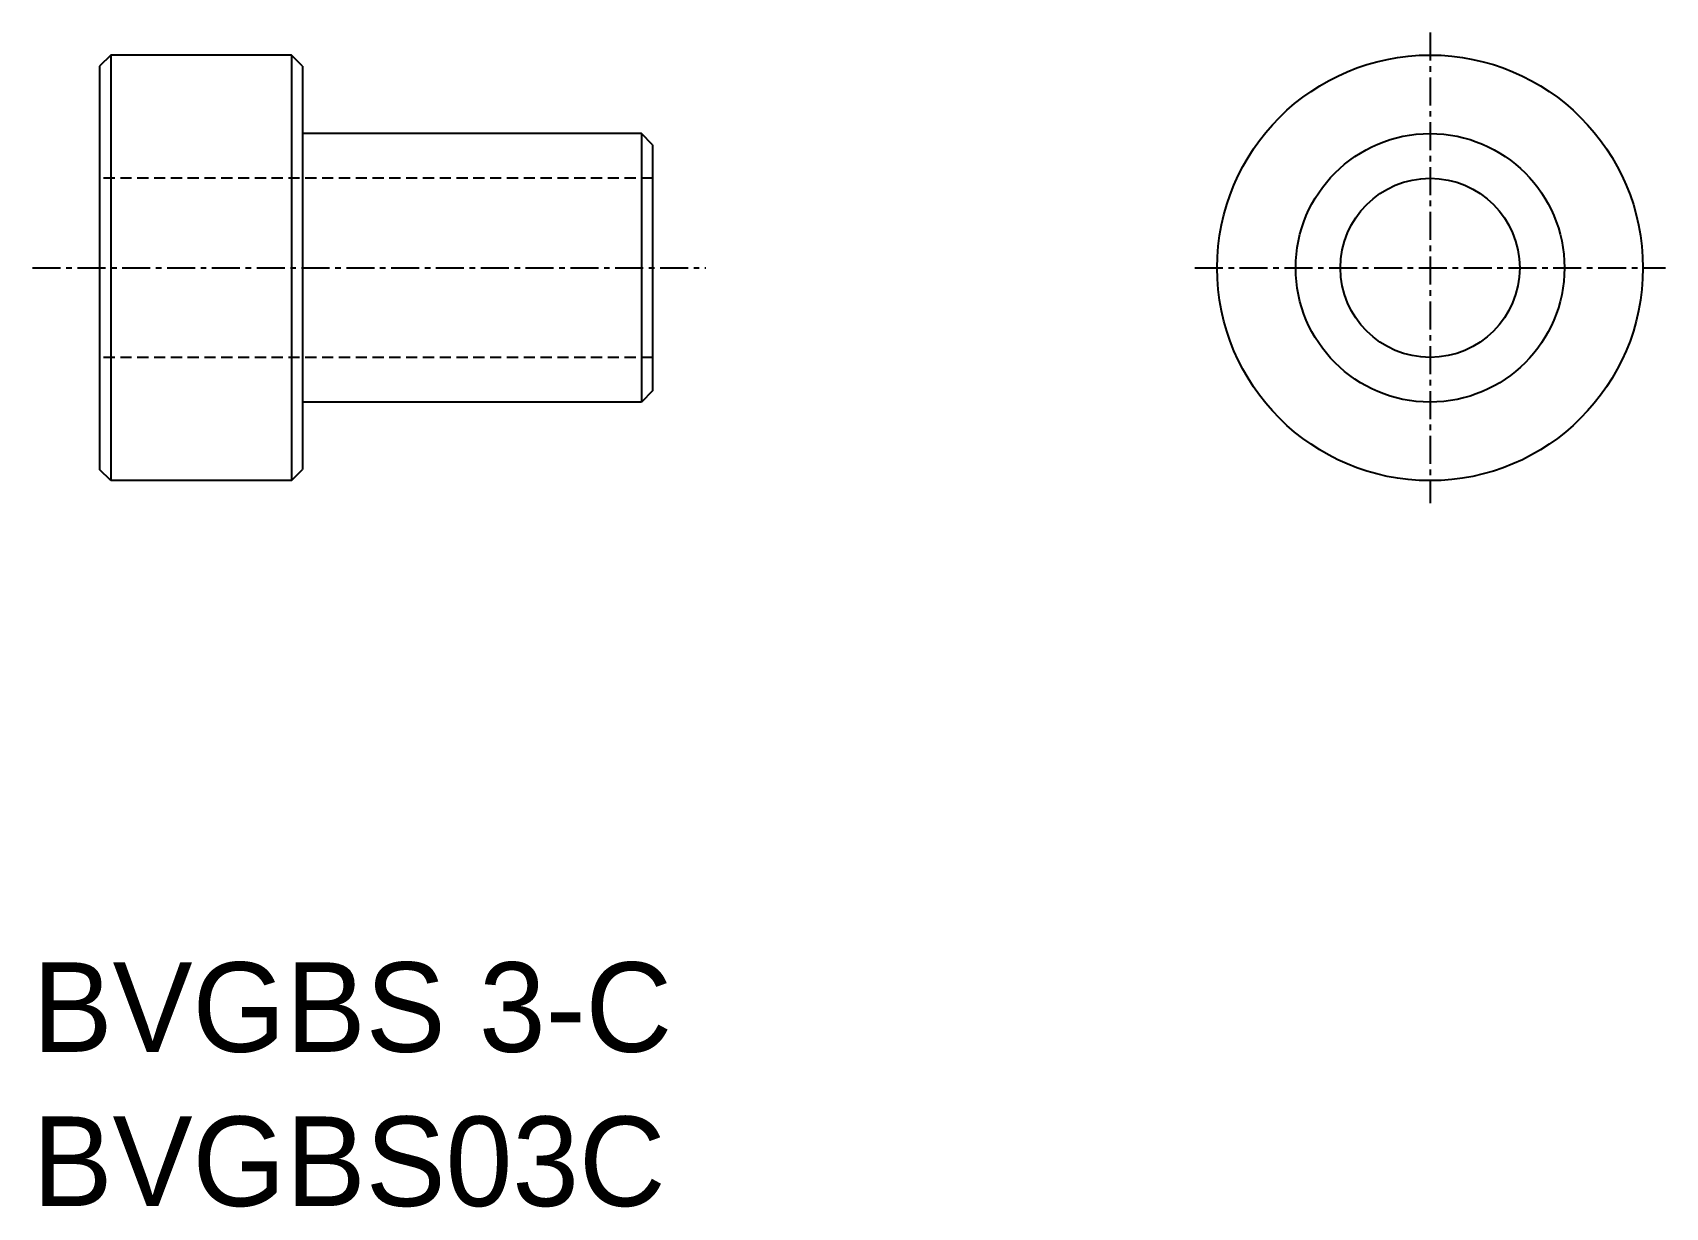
# Model space of a CAD drawing. Extents: x 10 to 82.9, y 18.1 to 70.5.
import ezdxf

# ---------------------------------------------------------------- set-up
doc = ezdxf.new("R2010")
doc.units = 0
doc.linetypes.add('CENTER', pattern=[2, 1.25, -0.25, 0.25, -0.25])
doc.linetypes.add('DASHED', pattern=[0.75, 0.5, -0.25])
doc.layers.get('0').update_dxf_attribs({"linetype": 'CONTINUOUS'})
doc.layers.add('CENTER', color=1, linetype='CENTER')

msp = doc.modelspace()

# ---------------------------------------------------------------- linework, layer by layer
at = {"color": 7, "linetype": 'CONTINUOUS'}
for p, q in [((13.486, 69.5), (12.986, 69)), ((13.486, 69.5), (13.486, 50.5)), ((21.546, 69.5), (13.486, 69.5)), ((21.546, 69.5), (21.546, 50.5)), ((22.046, 69), (21.546, 69.5)), ((12.986, 69), (12.986, 51)), ((22.046, 69), (22.046, 51)), ((37.166, 65.995), (22.046, 65.995)), ((37.166, 65.995), (37.166, 54.005)), ((37.666, 65.495), (37.166, 65.995)), ((37.666, 65.495), (37.666, 54.505)), ((15.51, 60), (15.51, 60)), ((21.021, 60), (21.021, 60)), ((37.166, 54.005), (22.046, 54.005)), ((37.666, 54.505), (37.166, 54.005)), ((13.486, 50.5), (12.986, 51)), ((21.546, 50.5), (13.486, 50.5)), ((21.546, 50.5), (22.046, 51))]:
    msp.add_line(p, q, dxfattribs=at)
at = {"color": 3, "linetype": 'DASHED'}
for p, q in [((37.666, 64), (12.986, 64)), ((37.666, 56), (12.986, 56))]:
    msp.add_line(p, q, dxfattribs=at)
at = {"color": 7, "linetype": 'CONTINUOUS'}
for radius in [9.5, 5.995, 4]:
    msp.add_circle((72.364, 60), radius, dxfattribs=at)
at = {"layer": 'CENTER', "color": 1, "linetype": 'CENTER'}
for p, q in [((72.364, 70.5), (72.364, 49.5)), ((10, 60), (40.041, 60)), ((61.864, 60), (82.864, 60))]:
    msp.add_line(p, q, dxfattribs=at)

# ---------------------------------------------------------------- texts
at = {"color": 7, "linetype": 'CONTINUOUS'}
for s, p in [('BVGBS 3-C', (10, 25)), ('BVGBS03C', (10, 18.116))]:
    msp.add_text(s, height=4, dxfattribs=at).set_placement(p)

doc.saveas('drawing.dxf')
